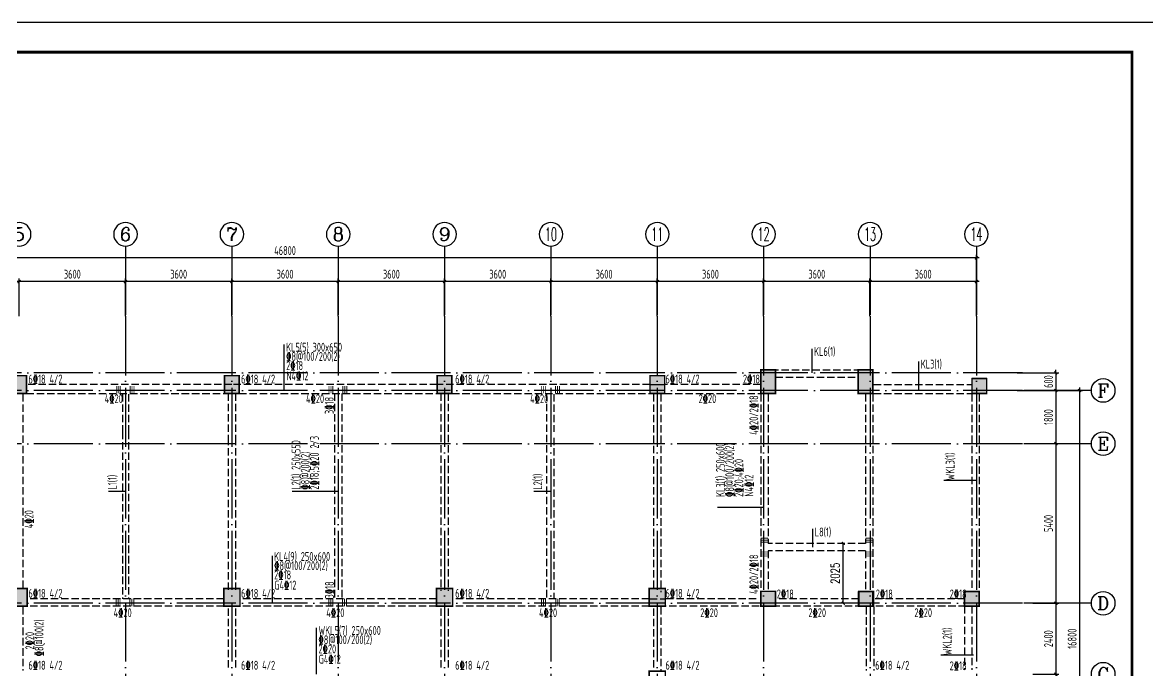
# Model space of a CAD drawing. Extents: x 127019 to 780419, y 327305 to 369305.
# Drawn here: x 504264 to 542344, y 347379 to 369305 of the extents above; entities that cross this region are included whole.
import ezdxf
from ezdxf.enums import TextEntityAlignment as Align

# ---------------------------------------------------------------- set-up
doc = ezdxf.new("R2010")
doc.units = 0
doc.header["$LTSCALE"] = 1000
doc.header["$MEASUREMENT"] = 0
for name, pattern in [('CONTINOUS', [0]), ('DASH', [0.35, 0.25, -0.1]), ('DOTE', [2.42, 2, -0.2, 0.02, -0.2])]:
    doc.linetypes.add(name, pattern=pattern)
doc.layers.get('0').update_dxf_attribs({"linetype": 'CONTINUOUS'})
doc.layers.get('Defpoints').update_dxf_attribs({"linetype": 'CONTINUOUS'})
for name, color, linetype in [('2106', 2, 'CONTINUOUS'), ('AXIS_TEXT', 7, 'CONTINUOUS'), ('COLU', 7, 'CONTINUOUS'), ('COLUMN', 7, 'CONTINUOUS'), ('DIM', 3, 'CONTINUOUS'), ('DOTE', 8, 'DOTE'), ('PUB_DIM', 3, 'CONTINUOUS'), ('PUB_TITLE', 4, 'CONTINUOUS'), ('REIN', 1, 'CONTINUOUS'), ('柱涂实', 54, 'CONTINUOUS'), ('梁', 4, 'CONTINUOUS'), ('梁虚线', 4, 'DASH'), ('梁集中标注', 2, 'CONTINUOUS')]:
    doc.layers.add(name, color=color, linetype=linetype)
doc.styles.add('_TCH_DIM_T3', font='SIMPLEX', dxfattribs={"width": 0.705882, "bigfont": 'GBCBIG'})
doc.styles.add('COMPLEX', font='COMPLEX.shx')
doc.styles.add('TSSD_Dimension', font='gbxwxt.shx', dxfattribs={"width": 0.7, "bigfont": 'gbhzfs.shx'})
doc.styles.add('TSSD_Rein', font='tssdeng.shx', dxfattribs={"width": 0.6, "bigfont": 'gbhzfs.shx'})
doc.dimstyles.new('_TCH_ARCH&&100', dxfattribs={"dimtxt": 297.5, "dimasz": 100, "dimexe": 250, "dimexo": 300, "dimgap": 126.25, "dimtad": 1, "dimdec": 0, "dimzin": 0, "dimdsep": 46, "dimtxsty": '_TCH_DIM_T3', "dimblk": 'ARCHTICK', "dimcen": 0.09, "dimclrt": 7, "dimazin": 2, "dimtfac": 1, "dimtdec": 0, "dimtix": 1, "dimtmove": 2, "dimatfit": 3, "dimfxl": 0, "dimtolj": 1, "dimtzin": 0, "dimarcsym": 0})
doc.dimstyles.new('TSSD_100_100', dxfattribs={"dimtxt": 300, "dimasz": 100, "dimexe": 100, "dimexo": 250, "dimgap": 100, "dimtad": 1, "dimdec": 0, "dimzin": 0, "dimdsep": 46, "dimtxsty": 'TSSD_Dimension', "dimblk": 'ARCHTICK', "dimcen": 0, "dimdle": 100, "dimclrt": 7, "dimadec": 0, "dimazin": 0, "dimtfac": 1, "dimtdec": 0, "dimtix": 1, "dimtmove": 2, "dimatfit": 3, "dimfxl": 0, "dimtolj": 1, "dimtzin": 0, "dimarcsym": 0})

# ---------------------------------------------------------------- blocks, each defined once
blk = doc.blocks.new('_ArchTick')
at = {"color": 0, "linetype": 'ByBlock', "const_width": 0.4}
blk.add_lwpolyline([(-0.5, -0.5), (0.5, 0.5)], dxfattribs=at)
blk = doc.blocks.new('*D303')
at = {"layer": 'Defpoints', "color": 0, "transparency": 16777216}
for p in [(538209, 356854), (538209, 340054), (540043, 340054)]:
    blk.add_point(p, dxfattribs=at)
at = {"layer": 'DIM', "color": 0, "lineweight": -2, "transparency": 16777216}
for p, q in [((538459, 356854), (540143, 356854)), ((540043, 356954), (540043, 339954)), ((538459, 340054), (540143, 340054))]:
    blk.add_line(p, q, dxfattribs=at)
at = {"layer": 'DIM', "color": 0, "lineweight": -2, "transparency": 16777216, "xscale": 100, "yscale": 100, "zscale": 100}
for p, rotation in [((540043, 356854), 90), ((540043, 340054), 270)]:
    blk.add_blockref('_ArchTick', p, dxfattribs=dict(at, rotation=rotation))
at = {"layer": 'DIM', "color": 7, "transparency": 16777216, "insert": (539793, 348454), "char_height": 300, "attachment_point": 5, "rotation": 90, "style": 'TSSD_Dimension'}
blk.add_mtext('\\A1;16800', dxfattribs=at)
blk = doc.blocks.new('*D306')
at = {"layer": 'Defpoints', "color": 0, "transparency": 16777216}
for p in [(538209, 349654), (538209, 347254), (539243, 347254)]:
    blk.add_point(p, dxfattribs=at)
at = {"layer": 'DIM', "color": 0, "lineweight": -2, "transparency": 16777216}
for p, q in [((538459, 349654), (539343, 349654)), ((539243, 349754), (539243, 347154)), ((538459, 347254), (539343, 347254))]:
    blk.add_line(p, q, dxfattribs=at)
at = {"layer": 'DIM', "color": 0, "lineweight": -2, "transparency": 16777216, "xscale": 100, "yscale": 100, "zscale": 100}
for p, rotation in [((539243, 349654), 90), ((539243, 347254), 270)]:
    blk.add_blockref('_ArchTick', p, dxfattribs=dict(at, rotation=rotation))
at = {"layer": 'DIM', "color": 7, "transparency": 16777216, "insert": (538993, 348454), "char_height": 300, "attachment_point": 5, "rotation": 90, "style": 'TSSD_Dimension'}
blk.add_mtext('\\A1;2400', dxfattribs=at)
blk = doc.blocks.new('*D307')
at = {"layer": 'Defpoints', "color": 0, "transparency": 16777216}
for p in [(538209, 355054), (538209, 349654), (539243, 349654)]:
    blk.add_point(p, dxfattribs=at)
at = {"layer": 'DIM', "color": 0, "lineweight": -2, "transparency": 16777216}
for p, q in [((538459, 355054), (539343, 355054)), ((539243, 355154), (539243, 349554)), ((538459, 349654), (539343, 349654))]:
    blk.add_line(p, q, dxfattribs=at)
at = {"layer": 'DIM', "color": 0, "lineweight": -2, "transparency": 16777216, "xscale": 100, "yscale": 100, "zscale": 100}
for p, rotation in [((539243, 355054), 90), ((539243, 349654), 270)]:
    blk.add_blockref('_ArchTick', p, dxfattribs=dict(at, rotation=rotation))
at = {"layer": 'DIM', "color": 7, "transparency": 16777216, "insert": (538993, 352354), "char_height": 300, "attachment_point": 5, "rotation": 90, "style": 'TSSD_Dimension'}
blk.add_mtext('\\A1;5400', dxfattribs=at)
blk = doc.blocks.new('*D308')
at = {"layer": 'Defpoints', "color": 0, "transparency": 16777216}
for p in [(538209, 356854), (538209, 355054), (539243, 355054)]:
    blk.add_point(p, dxfattribs=at)
at = {"layer": 'DIM', "color": 0, "lineweight": -2, "transparency": 16777216}
for p, q in [((538459, 356854), (539343, 356854)), ((539243, 356954), (539243, 354954)), ((538459, 355054), (539343, 355054))]:
    blk.add_line(p, q, dxfattribs=at)
at = {"layer": 'DIM', "color": 0, "lineweight": -2, "transparency": 16777216, "xscale": 100, "yscale": 100, "zscale": 100}
for p, rotation in [((539243, 356854), 90), ((539243, 355054), 270)]:
    blk.add_blockref('_ArchTick', p, dxfattribs=dict(at, rotation=rotation))
at = {"layer": 'DIM', "color": 7, "transparency": 16777216, "insert": (538993, 355954), "char_height": 300, "attachment_point": 5, "rotation": 90, "style": 'TSSD_Dimension'}
blk.add_mtext('\\A1;1800', dxfattribs=at)
blk = doc.blocks.new('_axiso')
blk.add_circle((0, 0), 0.5)
at = {"layer": 'AXIS_TEXT', "style": 'COMPLEX', "width": 1.041667}
blk.add_attdef('A', text='', height=0.56, dxfattribs=at).set_placement((-0.25, -0.28), (0.25, -0.28), align=Align.FIT)
blk = doc.blocks.new('*D309')
at = {"layer": 'Defpoints', "color": 0, "transparency": 16777216}
for p in [(537686, 357454), (537686, 356854), (539243, 356854)]:
    blk.add_point(p, dxfattribs=at)
at = {"layer": 'DIM', "color": 0, "lineweight": -2, "transparency": 16777216}
for p, q in [((537936, 357454), (539343, 357454)), ((539243, 357454), (539243, 357554)), ((539243, 357454), (539243, 356854)), ((537936, 356854), (539343, 356854)), ((539243, 356854), (539243, 356754))]:
    blk.add_line(p, q, dxfattribs=at)
at = {"layer": 'DIM', "color": 0, "lineweight": -2, "transparency": 16777216, "xscale": 100, "yscale": 100, "zscale": 100}
for p, rotation in [((539243, 357454), 270), ((539243, 356854), 90)]:
    blk.add_blockref('_ArchTick', p, dxfattribs=dict(at, rotation=rotation))
at = {"layer": 'DIM', "color": 7, "transparency": 16777216, "insert": (538993, 357154), "char_height": 300, "attachment_point": 5, "rotation": 90, "style": 'TSSD_Dimension'}
blk.add_mtext('\\A1;600', dxfattribs=at)
blk = doc.blocks.new('A$C5E704440')
at = {"layer": '2106', "color": 8}
for points in [[(14650, 500), (14150, 500), (14650, -100), (14150, -100)], [(21850, 500), (21350, 500), (21850, -100), (21350, -100)], [(29050, 500), (28550, 500), (29050, -100), (28550, -100)], [(36250, 500), (35750, 500), (36250, -100), (35750, -100)], [(40000, 700), (39500, 700), (40000, -100), (39500, -100)], [(43300, 700), (42800, 700), (43300, -100), (42800, -100)], [(47150, 400), (46650, 400), (47150, -100), (46650, -100)], [(14675, -6700), (14125, -6700), (14675, -7300), (14125, -7300)], [(21875, -6700), (21325, -6700), (21875, -7300), (21325, -7300)], [(29075, -6700), (28525, -6700), (29075, -7300), (28525, -7300)], [(36275, -6700), (35725, -6700), (36275, -7300), (35725, -7300)], [(40000, -6800), (39500, -6800), (40000, -7300), (39500, -7300)], [(43300, -6800), (42800, -6800), (43300, -7300), (42800, -7300)], [(46900, -6800), (46400, -6800), (46900, -7300), (46400, -7300)]]:
    blk.add_solid(points, dxfattribs=at)
at = {"layer": 'COLUMN'}
for points in [[(14150, -100), (14650, -100), (14650, 500), (14150, 500)], [(21350, -100), (21850, -100), (21850, 500), (21350, 500)], [(28550, -100), (29050, -100), (29050, 500), (28550, 500)], [(35750, -100), (36250, -100), (36250, 500), (35750, 500)], [(39500, -100), (40000, -100), (40000, 700), (39500, 700)], [(42800, -100), (43300, -100), (43300, 699), (42800, 699)], [(46650, -100), (47150, -100), (47150, 400), (46650, 400)], [(14675, -6700), (14125, -6700), (14125, -7300), (14675, -7300)], [(21325, -7300), (21875, -7300), (21875, -6700), (21325, -6700)], [(28525, -7300), (29075, -7300), (29075, -6700), (28525, -6700)], [(35725, -7300), (36275, -7300), (36275, -6700), (35725, -6700)], [(40000, -6800), (39500, -6800), (39500, -7300), (40000, -7300)], [(43300, -6800), (42800, -6800), (42800, -7300), (43300, -7300)], [(46400, -7300), (46900, -7300), (46900, -6800), (46400, -6800)]]:
    blk.add_lwpolyline(points, close=True, dxfattribs=at)
blk = doc.blocks.new('*D409')
at = {"layer": 'Defpoints', "color": 0, "transparency": 16777216}
for p in [(532951, 360539), (532951, 359114), (536551, 359114)]:
    blk.add_point(p, dxfattribs=at)
at = {"layer": 'DIM', "color": 0, "lineweight": -2, "transparency": 16777216}
for p, q in [((532951, 359364), (532951, 360639)), ((536551, 359364), (536551, 360639)), ((536651, 360539), (532851, 360539))]:
    blk.add_line(p, q, dxfattribs=at)
at = {"layer": 'DIM', "color": 0, "lineweight": -2, "transparency": 16777216, "xscale": 100, "yscale": 100, "zscale": 100, "rotation": 180}
blk.add_blockref('_ArchTick', (532951, 360539), dxfattribs=at)
at = {"layer": 'DIM', "color": 0, "lineweight": -2, "transparency": 16777216, "xscale": 100, "yscale": 100, "zscale": 100}
blk.add_blockref('_ArchTick', (536551, 360539), dxfattribs=at)
at = {"layer": 'DIM', "color": 7, "transparency": 16777216, "insert": (534751, 360789), "char_height": 300, "attachment_point": 5, "style": 'TSSD_Dimension'}
blk.add_mtext('\\A1;3600', dxfattribs=at)
blk = doc.blocks.new('*D411')
at = {"layer": 'Defpoints', "color": 0, "transparency": 16777216}
for p in [(514951, 360539), (514951, 359114), (518551, 359114)]:
    blk.add_point(p, dxfattribs=at)
at = {"layer": 'DIM', "color": 0, "lineweight": -2, "transparency": 16777216}
for p, q in [((514951, 359364), (514951, 360639)), ((518551, 359364), (518551, 360639)), ((518651, 360539), (514851, 360539))]:
    blk.add_line(p, q, dxfattribs=at)
at = {"layer": 'DIM', "color": 0, "lineweight": -2, "transparency": 16777216, "xscale": 100, "yscale": 100, "zscale": 100, "rotation": 180}
blk.add_blockref('_ArchTick', (514951, 360539), dxfattribs=at)
at = {"layer": 'DIM', "color": 0, "lineweight": -2, "transparency": 16777216, "xscale": 100, "yscale": 100, "zscale": 100}
blk.add_blockref('_ArchTick', (518551, 360539), dxfattribs=at)
at = {"layer": 'DIM', "color": 7, "transparency": 16777216, "insert": (516751, 360789), "char_height": 300, "attachment_point": 5, "style": 'TSSD_Dimension'}
blk.add_mtext('\\A1;3600', dxfattribs=at)
blk = doc.blocks.new('*D412')
at = {"layer": 'Defpoints', "color": 0, "transparency": 16777216}
for p in [(529351, 360539), (529351, 359114), (532951, 359114)]:
    blk.add_point(p, dxfattribs=at)
at = {"layer": 'DIM', "color": 0, "lineweight": -2, "transparency": 16777216}
for p, q in [((529351, 359364), (529351, 360639)), ((532951, 359364), (532951, 360639)), ((533051, 360539), (529251, 360539))]:
    blk.add_line(p, q, dxfattribs=at)
at = {"layer": 'DIM', "color": 0, "lineweight": -2, "transparency": 16777216, "xscale": 100, "yscale": 100, "zscale": 100, "rotation": 180}
blk.add_blockref('_ArchTick', (529351, 360539), dxfattribs=at)
at = {"layer": 'DIM', "color": 0, "lineweight": -2, "transparency": 16777216, "xscale": 100, "yscale": 100, "zscale": 100}
blk.add_blockref('_ArchTick', (532951, 360539), dxfattribs=at)
at = {"layer": 'DIM', "color": 7, "transparency": 16777216, "insert": (531151, 360789), "char_height": 300, "attachment_point": 5, "style": 'TSSD_Dimension'}
blk.add_mtext('\\A1;3600', dxfattribs=at)
blk = doc.blocks.new('*D413')
at = {"layer": 'Defpoints', "color": 0, "transparency": 16777216}
for p in [(525751, 360539), (525751, 359114), (529351, 359114)]:
    blk.add_point(p, dxfattribs=at)
at = {"layer": 'DIM', "color": 0, "lineweight": -2, "transparency": 16777216}
for p, q in [((525751, 359364), (525751, 360639)), ((529351, 359364), (529351, 360639)), ((529451, 360539), (525651, 360539))]:
    blk.add_line(p, q, dxfattribs=at)
at = {"layer": 'DIM', "color": 0, "lineweight": -2, "transparency": 16777216, "xscale": 100, "yscale": 100, "zscale": 100, "rotation": 180}
blk.add_blockref('_ArchTick', (525751, 360539), dxfattribs=at)
at = {"layer": 'DIM', "color": 0, "lineweight": -2, "transparency": 16777216, "xscale": 100, "yscale": 100, "zscale": 100}
blk.add_blockref('_ArchTick', (529351, 360539), dxfattribs=at)
at = {"layer": 'DIM', "color": 7, "transparency": 16777216, "insert": (527551, 360789), "char_height": 300, "attachment_point": 5, "style": 'TSSD_Dimension'}
blk.add_mtext('\\A1;3600', dxfattribs=at)
blk = doc.blocks.new('*D414')
at = {"layer": 'Defpoints', "color": 0, "transparency": 16777216}
for p in [(522151, 360539), (522151, 359114), (525751, 359114)]:
    blk.add_point(p, dxfattribs=at)
at = {"layer": 'DIM', "color": 0, "lineweight": -2, "transparency": 16777216}
for p, q in [((522151, 359364), (522151, 360639)), ((525751, 359364), (525751, 360639)), ((525851, 360539), (522051, 360539))]:
    blk.add_line(p, q, dxfattribs=at)
at = {"layer": 'DIM', "color": 0, "lineweight": -2, "transparency": 16777216, "xscale": 100, "yscale": 100, "zscale": 100, "rotation": 180}
blk.add_blockref('_ArchTick', (522151, 360539), dxfattribs=at)
at = {"layer": 'DIM', "color": 0, "lineweight": -2, "transparency": 16777216, "xscale": 100, "yscale": 100, "zscale": 100}
blk.add_blockref('_ArchTick', (525751, 360539), dxfattribs=at)
at = {"layer": 'DIM', "color": 7, "transparency": 16777216, "insert": (523951, 360789), "char_height": 300, "attachment_point": 5, "style": 'TSSD_Dimension'}
blk.add_mtext('\\A1;3600', dxfattribs=at)
blk = doc.blocks.new('*D415')
at = {"layer": 'Defpoints', "color": 0, "transparency": 16777216}
for p in [(507751, 360539), (507751, 359114), (511351, 359114)]:
    blk.add_point(p, dxfattribs=at)
at = {"layer": 'DIM', "color": 0, "lineweight": -2, "transparency": 16777216}
for p, q in [((507751, 359364), (507751, 360639)), ((511351, 359364), (511351, 360639)), ((511451, 360539), (507651, 360539))]:
    blk.add_line(p, q, dxfattribs=at)
at = {"layer": 'DIM', "color": 0, "lineweight": -2, "transparency": 16777216, "xscale": 100, "yscale": 100, "zscale": 100, "rotation": 180}
blk.add_blockref('_ArchTick', (507751, 360539), dxfattribs=at)
at = {"layer": 'DIM', "color": 0, "lineweight": -2, "transparency": 16777216, "xscale": 100, "yscale": 100, "zscale": 100}
blk.add_blockref('_ArchTick', (511351, 360539), dxfattribs=at)
at = {"layer": 'DIM', "color": 7, "transparency": 16777216, "insert": (509551, 360789), "char_height": 300, "attachment_point": 5, "style": 'TSSD_Dimension'}
blk.add_mtext('\\A1;3600', dxfattribs=at)
blk = doc.blocks.new('*D419')
at = {"layer": 'Defpoints', "color": 0, "transparency": 16777216}
for p in [(489751, 361339), (489751, 359114), (536551, 359114)]:
    blk.add_point(p, dxfattribs=at)
at = {"layer": 'DIM', "color": 0, "lineweight": -2, "transparency": 16777216}
for p, q in [((489751, 359364), (489751, 361439)), ((536551, 359364), (536551, 361439)), ((536651, 361339), (489651, 361339))]:
    blk.add_line(p, q, dxfattribs=at)
at = {"layer": 'DIM', "color": 0, "lineweight": -2, "transparency": 16777216, "xscale": 100, "yscale": 100, "zscale": 100}
for p, rotation in [((489751, 361339), 179.9999999999991), ((536551, 361339), 359.9999999999991)]:
    blk.add_blockref('_ArchTick', p, dxfattribs=dict(at, rotation=rotation))
at = {"layer": 'DIM', "color": 7, "transparency": 16777216, "insert": (513151, 361589), "char_height": 300, "attachment_point": 5, "style": 'TSSD_Dimension'}
blk.add_mtext('\\A1;46800', dxfattribs=at)
blk = doc.blocks.new('*D401')
at = {"layer": 'Defpoints', "color": 0, "transparency": 16777216}
for p in [(504151, 360539), (504151, 359114), (507751, 359114)]:
    blk.add_point(p, dxfattribs=at)
at = {"layer": 'DIM', "color": 0, "lineweight": -2, "transparency": 16777216}
for p, q in [((504151, 359364), (504151, 360639)), ((507751, 359364), (507751, 360639)), ((507851, 360539), (504051, 360539))]:
    blk.add_line(p, q, dxfattribs=at)
at = {"layer": 'DIM', "color": 0, "lineweight": -2, "transparency": 16777216, "xscale": 100, "yscale": 100, "zscale": 100, "rotation": 180}
blk.add_blockref('_ArchTick', (504151, 360539), dxfattribs=at)
at = {"layer": 'DIM', "color": 0, "lineweight": -2, "transparency": 16777216, "xscale": 100, "yscale": 100, "zscale": 100}
blk.add_blockref('_ArchTick', (507751, 360539), dxfattribs=at)
at = {"layer": 'DIM', "color": 7, "transparency": 16777216, "insert": (505951, 360789), "char_height": 300, "attachment_point": 5, "style": 'TSSD_Dimension'}
blk.add_mtext('\\A1;3600', dxfattribs=at)
blk = doc.blocks.new('*D402')
at = {"layer": 'Defpoints', "color": 0, "transparency": 16777216}
for p in [(511351, 360539), (511351, 359114), (514951, 359114)]:
    blk.add_point(p, dxfattribs=at)
at = {"layer": 'DIM', "color": 0, "lineweight": -2, "transparency": 16777216}
for p, q in [((511351, 359364), (511351, 360639)), ((514951, 359364), (514951, 360639)), ((515051, 360539), (511251, 360539))]:
    blk.add_line(p, q, dxfattribs=at)
at = {"layer": 'DIM', "color": 0, "lineweight": -2, "transparency": 16777216, "xscale": 100, "yscale": 100, "zscale": 100, "rotation": 180}
blk.add_blockref('_ArchTick', (511351, 360539), dxfattribs=at)
at = {"layer": 'DIM', "color": 0, "lineweight": -2, "transparency": 16777216, "xscale": 100, "yscale": 100, "zscale": 100}
blk.add_blockref('_ArchTick', (514951, 360539), dxfattribs=at)
at = {"layer": 'DIM', "color": 7, "transparency": 16777216, "insert": (513151, 360789), "char_height": 300, "attachment_point": 5, "style": 'TSSD_Dimension'}
blk.add_mtext('\\A1;3600', dxfattribs=at)
blk = doc.blocks.new('*D403')
at = {"layer": 'Defpoints', "color": 0, "transparency": 16777216}
for p in [(518551, 360539), (518551, 359114), (522151, 359114)]:
    blk.add_point(p, dxfattribs=at)
at = {"layer": 'DIM', "color": 0, "lineweight": -2, "transparency": 16777216}
for p, q in [((518551, 359364), (518551, 360639)), ((522151, 359364), (522151, 360639)), ((522251, 360539), (518451, 360539))]:
    blk.add_line(p, q, dxfattribs=at)
at = {"layer": 'DIM', "color": 0, "lineweight": -2, "transparency": 16777216, "xscale": 100, "yscale": 100, "zscale": 100, "rotation": 180}
blk.add_blockref('_ArchTick', (518551, 360539), dxfattribs=at)
at = {"layer": 'DIM', "color": 0, "lineweight": -2, "transparency": 16777216, "xscale": 100, "yscale": 100, "zscale": 100}
blk.add_blockref('_ArchTick', (522151, 360539), dxfattribs=at)
at = {"layer": 'DIM', "color": 7, "transparency": 16777216, "insert": (520351, 360789), "char_height": 300, "attachment_point": 5, "style": 'TSSD_Dimension'}
blk.add_mtext('\\A1;3600', dxfattribs=at)
blk = doc.blocks.new('*D626')
at = {"layer": 'Defpoints', "color": 0, "linetype": 'CONTINOUS', "transparency": 16777216}
for p in [(531994, 351679), (532046, 351679), (531994, 349654)]:
    blk.add_point(p, dxfattribs=at)
at = {"layer": 'PUB_DIM', "color": 0, "linetype": 'CONTINOUS', "lineweight": -2, "transparency": 16777216}
for p, q in [((532046, 349654), (532046, 351679)), ((532294, 351679), (532296, 351679)), ((532294, 349654), (532296, 349654))]:
    blk.add_line(p, q, dxfattribs=at)
at = {"layer": 'PUB_DIM', "color": 0, "linetype": 'CONTINOUS', "lineweight": -2, "transparency": 16777216, "xscale": 100, "yscale": 100, "zscale": 100}
for p, rotation in [((532046, 351679), 90), ((532046, 349654), 270)]:
    blk.add_blockref('_ArchTick', p, dxfattribs=dict(at, rotation=rotation))
at = {"layer": 'PUB_DIM', "color": 7, "linetype": 'CONTINOUS', "transparency": 16777216, "insert": (531771, 350666), "char_height": 297.5, "attachment_point": 5, "rotation": 90, "style": '_TCH_DIM_T3'}
blk.add_mtext('\\A1;2025', dxfattribs=at)

msp = doc.modelspace()

# ---------------------------------------------------------------- linework, layer by layer
at = {"layer": 'COLU'}
for p, q in [((529751.2, 357553.6), (529751.2, 356753.6)), ((533051.2, 357553.6), (533051.2, 356753.6))]:
    msp.add_line(p, q, dxfattribs=at)
at = {"layer": 'COLU', "const_width": 50}
for points in [[(529251.2, 357553.6), (529751.2, 357553.6), (529751.2, 356753.6), (529251.2, 356753.6)], [(532551.2, 357553.6), (533051.2, 357553.6), (533051.2, 356753.6), (532551.2, 356753.6)], [(503901.2, 357353.6), (504401.2, 357353.6), (504401.2, 356753.6), (503901.2, 356753.6)], [(511102.2, 357353.6), (511602.2, 357353.6), (511602.2, 356753.6), (511102.2, 356753.6)], [(518302.2, 357353.6), (518802.2, 357353.6), (518802.2, 356753.6), (518302.2, 356753.6)], [(525501.2, 357353.6), (526001.2, 357353.6), (526001.2, 356753.6), (525501.2, 356753.6)], [(536400.8, 357253.6), (536900.8, 357253.6), (536900.8, 356753.6), (536400.8, 356753.6)], [(536400.8, 357253.6), (536900.8, 357253.6), (536900.8, 356753.6), (536400.8, 356753.6)], [(503876.2, 350153.6), (504426.2, 350153.6), (504426.2, 349553.6), (503876.2, 349553.6)], [(511076.2, 350153.6), (511626.2, 350153.6), (511626.2, 349553.6), (511076.2, 349553.6)], [(518276.2, 350153.6), (518826.2, 350153.6), (518826.2, 349553.6), (518276.2, 349553.6)], [(525476.2, 350153.6), (526026.2, 350153.6), (526026.2, 349553.6), (525476.2, 349553.6)], [(529251.2, 350054.5), (529751.2, 350054.5), (529751.2, 349554.5), (529251.2, 349554.5)], [(529251.2, 350054.5), (529751.2, 350054.5), (529751.2, 349554.5), (529251.2, 349554.5)], [(532576.2, 350053.6), (533076.2, 350053.6), (533076.2, 349553.6), (532576.2, 349553.6)], [(532576.2, 350053.6), (533076.2, 350053.6), (533076.2, 349553.6), (532576.2, 349553.6)], [(536151.2, 350053.6), (536651.2, 350053.6), (536651.2, 349553.6), (536151.2, 349553.6)], [(536151.2, 350053.6), (536651.2, 350053.6), (536651.2, 349553.6), (536151.2, 349553.6)], [(525476.2, 347354.1), (526026.2, 347354.1), (526026.2, 346754.1), (525476.2, 346754.1)]]:
    msp.add_lwpolyline(points, close=True, dxfattribs=at)
at = {"layer": 'DIM'}
for p, q in [((507751.2, 361739.1), (507751.2, 359414.1)), ((511351.2, 361739.1), (511351.2, 359414.1)), ((514951.2, 361739.1), (514951.2, 359414.1)), ((518551.2, 361739.1), (518551.2, 359414.1)), ((522151.2, 361739.1), (522151.2, 359414.1)), ((525751.2, 361739.1), (525751.2, 359414.1)), ((529351.2, 361739.1), (529351.2, 359414.1)), ((529351.2, 361739.1), (529351.2, 359414.1)), ((532951.2, 361739.1), (532951.2, 359414.1)), ((536551.2, 361739.1), (536551.2, 359414.1)), ((540443.4, 356853.6), (538158.5, 356853.6)), ((540443.4, 355053.6), (538158.5, 355053.6)), ((540443.4, 349653.6), (538158.5, 349653.6))]:
    msp.add_line(p, q, dxfattribs=at)
at = {"layer": 'DOTE'}
for p, q in [((507751.2, 359364.1), (507751.2, 337543.7)), ((511351.2, 359364.1), (511351.2, 337543.7)), ((514951.2, 359364.1), (514951.2, 337543.7)), ((518551.2, 359364.1), (518551.2, 337543.7)), ((522151.2, 359364.1), (522151.2, 337543.7)), ((525751.2, 359364.1), (525751.2, 338120.8)), ((529351.2, 359364.1), (529351.2, 337543.7)), ((529351.2, 359364.1), (529351.2, 349653.9)), ((532951.2, 359364.1), (532951.2, 337543.7)), ((536551.2, 359364.1), (536551.2, 337543.7)), ((538108.5, 357453.6), (488504.9, 357453.6)), ((538108.5, 357453.6), (529251.2, 357453.6)), ((538108.5, 356853.6), (488504.9, 356853.6)), ((538108.5, 355053.6), (488504.9, 355053.6)), ((538108.5, 349653.6), (488504.9, 349653.6)), ((538108.5, 349653.6), (529351.2, 349653.6))]:
    msp.add_line(p, q, dxfattribs=at)
at = {"layer": 'PUB_TITLE'}
msp.add_lwpolyline([(483419.2, 327305.3), (542819.2, 327305.3), (542819.2, 369305.3), (483419.2, 369305.3)], close=True, dxfattribs=at)
at = {"layer": 'PUB_TITLE', "const_width": 100}
msp.add_lwpolyline([(484419.2, 328305.3), (541819.2, 328305.3), (541819.2, 368305.3), (484419.2, 368305.3)], close=True, dxfattribs=at)
at = {"layer": 'REIN', "const_width": 30}
for points in [[(507438.7, 356753.6), (507438.7, 357003.6)], [(507438.7, 356753), (507438.7, 356978)], [(507505.4, 356753.6), (507505.4, 357003.6)], [(507505.4, 356753), (507505.4, 356978)], [(507572, 356753.6), (507572, 357003.6)], [(507572, 356753), (507572, 356978)], [(507905.4, 356753.6), (507905.4, 357003.6)], [(507905.4, 356753), (507905.4, 356978)], [(507972, 356753.6), (507972, 357003.6)], [(507972, 356753), (507972, 356978)], [(508038.7, 356753.6), (508038.7, 357003.6)], [(508038.7, 356753), (508038.7, 356978)], [(514638.7, 356753.6), (514638.7, 357003.6)], [(514638.7, 356753), (514638.7, 356978)], [(514705.4, 356753.6), (514705.4, 357003.6)], [(514705.4, 356753), (514705.4, 356978)], [(514772, 356753.6), (514772, 357003.6)], [(514772, 356753), (514772, 356978)], [(515105.4, 356753.6), (515105.4, 357003.6)], [(515105.4, 356753), (515105.4, 356978)], [(515172, 356753.6), (515172, 357003.6)], [(515172, 356753), (515172, 356978)], [(515238.7, 356753.6), (515238.7, 357003.6)], [(515238.7, 356753), (515238.7, 356978)], [(521838.7, 356753.6), (521838.7, 357003.6)], [(521838.7, 356753), (521838.7, 356978)], [(521905.4, 356753.6), (521905.4, 357003.6)], [(521905.4, 356753), (521905.4, 356978)], [(521972, 356753.6), (521972, 357003.6)], [(521972, 356753), (521972, 356978)], [(522305.4, 356753.6), (522305.4, 357003.6)], [(522305.4, 356753), (522305.4, 356978)], [(522372, 356753.6), (522372, 357003.6)], [(522372, 356753), (522372, 356978)], [(522438.7, 356753.6), (522438.7, 357003.6)], [(522438.7, 356753), (522438.7, 356978)], [(529250.9, 351853.6), (529500.1, 351853.6)], [(532802, 351853.6), (533051.2, 351853.6)], [(529250.9, 351786.9), (529500.1, 351786.9)], [(529250.9, 351720.3), (529500.1, 351720.3)], [(532802, 351786.9), (533051.2, 351786.9)], [(532802, 351720.3), (533051.2, 351720.3)], [(529250.9, 351386.9), (529500.1, 351386.9)], [(529250.9, 351320.3), (529500.1, 351320.3)], [(529250.9, 351253.6), (529500.1, 351253.6)], [(532802, 351386.9), (533051.2, 351386.9)], [(532802, 351320.3), (533051.2, 351320.3)], [(532802, 351253.6), (533051.2, 351253.6)], [(507431.8, 349554.3), (507431.8, 349804.3)], [(507431.8, 349553.6), (507431.8, 349778.6)], [(507498.5, 349554.3), (507498.5, 349804.3)], [(507498.5, 349553.6), (507498.5, 349778.6)], [(507565.2, 349554.3), (507565.2, 349804.3)], [(507565.2, 349553.6), (507565.2, 349778.6)], [(507898.5, 349554.3), (507898.5, 349804.3)], [(507898.5, 349553.6), (507898.5, 349778.6)], [(507965.2, 349554.3), (507965.2, 349804.3)], [(507965.2, 349553.6), (507965.2, 349778.6)], [(508031.8, 349554.3), (508031.8, 349804.3)], [(508031.8, 349553.6), (508031.8, 349778.6)], [(514631.8, 349554.3), (514631.8, 349804.3)], [(514631.8, 349553.6), (514631.8, 349778.6)], [(514698.5, 349554.3), (514698.5, 349804.3)], [(514698.5, 349553.6), (514698.5, 349778.6)], [(514765.2, 349554.3), (514765.2, 349804.3)], [(514765.2, 349553.6), (514765.2, 349778.6)], [(515098.5, 349554.3), (515098.5, 349804.3)], [(515098.5, 349553.6), (515098.5, 349778.6)], [(515165.2, 349554.3), (515165.2, 349804.3)], [(515165.2, 349553.6), (515165.2, 349778.6)], [(515231.8, 349554.3), (515231.8, 349804.3)], [(515231.8, 349553.6), (515231.8, 349778.6)], [(521831.8, 349554.3), (521831.8, 349804.3)], [(521831.8, 349553.6), (521831.8, 349778.6)], [(521898.5, 349554.3), (521898.5, 349804.3)], [(521898.5, 349553.6), (521898.5, 349778.6)], [(521965.2, 349554.3), (521965.2, 349804.3)], [(521965.2, 349553.6), (521965.2, 349778.6)], [(522298.5, 349554.3), (522298.5, 349804.3)], [(522298.5, 349553.6), (522298.5, 349778.6)], [(522365.2, 349554.3), (522365.2, 349804.3)], [(522365.2, 349553.6), (522365.2, 349778.6)], [(522431.8, 349554.3), (522431.8, 349804.3)], [(522431.8, 349553.6), (522431.8, 349778.6)]]:
    msp.add_lwpolyline(points, dxfattribs=at)
at = {"layer": '梁'}
msp.add_line((525501.2, 357053.6), (526001.2, 357053.6), dxfattribs=at)
at = {"layer": '梁虚线'}
for p, q in [((529605.2, 357553.6), (532705.2, 357553.6)), ((529747.2, 357303.6), (532574.9, 357303.6)), ((511351.2, 357053.6), (504400.9, 357053.6)), ((518301.2, 357053.6), (511351.2, 357053.6)), ((525501.2, 357053.6), (518301.2, 357053.6)), ((529247.2, 357053.6), (526001.2, 357053.6)), ((533074.9, 357053.6), (536426.2, 357053.6)), ((504276.2, 356728.6), (504276.2, 350153.6)), ((504400.9, 356753.6), (511100.9, 356753.6)), ((507651.2, 356728.6), (507651.2, 355453.6)), ((507851.2, 356728.6), (507851.2, 355453.6)), ((511226.2, 356753.6), (511226.2, 355253.6)), ((511476.2, 356753.6), (511476.2, 355253.6)), ((511600.9, 356753.6), (518301.2, 356753.6)), ((514826.2, 356753.6), (514826.2, 349803.6)), ((515076.2, 356753.6), (515076.2, 349803.6)), ((518426.2, 356753.6), (518426.2, 350078.6)), ((518676.2, 356753.6), (518676.2, 350078.6)), ((518801.2, 356753.6), (525501.2, 356753.6)), ((522001.2, 356753.6), (522001.2, 349803.6)), ((522251.2, 356728.6), (522251.2, 355453.6)), ((526001.2, 356753.6), (525501.2, 356753.6)), ((525626.2, 356728.6), (525626.2, 350078.6)), ((525876.2, 356728.6), (525876.2, 350027.3)), ((525876.2, 356728.6), (525876.2, 350078.6)), ((526001.2, 356753.6), (529247.2, 356753.6)), ((529251.2, 356728.6), (529251.2, 350028.6)), ((529501.2, 356728.6), (529501.2, 351678.6)), ((532801.2, 356728.6), (532801.2, 351678.6)), ((533051.2, 356728.6), (533051.2, 350028.6)), ((533074.9, 356753.6), (536426.2, 356753.6)), ((536400.8, 356728.6), (536400.8, 350028.6)), ((536650.8, 356728.6), (536650.8, 350053.6)), ((507651.2, 355453.6), (507651.2, 349803.6)), ((507851.2, 355453.6), (507851.2, 349803.6)), ((511226.2, 355253.6), (511226.2, 350078.6)), ((511476.2, 355253.6), (511476.2, 350078.6)), ((522251.2, 355253.6), (522251.2, 349803.6)), ((532801.2, 351678.6), (529501.2, 351678.6)), ((532801.2, 351428.6), (529501.2, 351428.6)), ((529501.2, 351428.6), (529501.2, 350054.5)), ((532801.2, 351428.6), (532801.2, 350053.6)), ((511076.2, 349803.6), (504419.2, 349803.6)), ((518276.2, 349803.6), (511626.2, 349803.6)), ((525476.2, 349803.6), (518826.2, 349803.6)), ((525501.2, 349803.6), (526026.2, 349803.6)), ((529101.2, 349803.6), (526001.2, 349803.6)), ((532576.2, 349803.6), (529751.2, 349803.6)), ((536176.2, 349803.6), (533090.3, 349803.6)), ((504276.2, 349528.6), (504276.2, 347378.6)), ((511076.2, 349553.6), (504419.2, 349553.6)), ((511226.2, 349478.6), (511226.2, 347428.6)), ((511476.2, 349478.6), (511476.2, 347428.6)), ((518276.2, 349553.6), (511626.2, 349553.6)), ((518426.2, 349478.6), (518426.2, 347428.6)), ((518676.2, 349478.6), (518676.2, 347428.6)), ((525476.2, 349553.6), (518826.2, 349553.6)), ((525626.2, 349478.6), (525626.2, 347428.6)), ((525876.2, 349527.3), (525876.2, 347378.6)), ((536551.2, 349553.6), (526026.2, 349553.6)), ((532826.2, 349528.6), (532826.2, 347378.6)), ((533076.2, 349528.6), (533076.2, 347378.6)), ((536151.2, 349553.6), (536151.2, 347403.6)), ((536401.2, 349553.6), (536401.2, 347403.6))]:
    msp.add_line(p, q, dxfattribs=at)
at = {"layer": '梁集中标注'}
for p, q in [((513126.2, 356853.6), (513126.2, 358409.9)), ((530996.7, 357453.6), (530996.7, 358264.9)), ((534609.6, 356853.6), (534609.6, 357837.7)), ((536550.3, 353811.6), (535446.1, 353811.6)), ((507750.3, 353435.9), (507175.2, 353435.9)), ((514950.3, 353435.9), (513394, 353435.9)), ((522150.3, 353435.9), (521575.2, 353435.9)), ((529350.3, 352889.7), (527794, 352889.7)), ((531020.4, 351553.6), (531020.4, 352166.7)), ((512720.7, 349653.6), (512720.7, 351263.5)), ((514221, 347253.6), (514221, 348824.8)), ((536451.2, 347893.4), (535347.1, 347893.4))]:
    msp.add_line(p, q, dxfattribs=at)

# ---------------------------------------------------------------- block references
at = {"layer": 'DIM'}
ref = msp.add_blockref('_axiso', (504151.2, 362139.1), dxfattribs=dict(at, xscale=-800, yscale=800, zscale=800, rotation=180))
ref.add_attrib('A', '5', dxfattribs={"layer": 'AXIS_TEXT', "height": 448, "style": 'COMPLEX', "width": 1.339286}).set_placement((503951.2, 361915.1), (504351.2, 361915.1), align=Align.FIT)
ref = msp.add_blockref('_axiso', (507751.2, 362139.1), dxfattribs=dict(at, xscale=-800, yscale=800, zscale=800, rotation=180))
ref.add_attrib('A', '6', dxfattribs={"layer": 'AXIS_TEXT', "height": 448, "style": 'COMPLEX', "width": 1.339286}).set_placement((507551.2, 361915.1), (507951.2, 361915.1), align=Align.FIT)
ref = msp.add_blockref('_axiso', (511351.2, 362139.1), dxfattribs=dict(at, xscale=-800, yscale=800, zscale=800, rotation=180))
ref.add_attrib('A', '7', dxfattribs={"layer": 'AXIS_TEXT', "height": 448, "style": 'COMPLEX', "width": 1.339286}).set_placement((511151.2, 361915.1), (511551.2, 361915.1), align=Align.FIT)
ref = msp.add_blockref('_axiso', (514951.2, 362139.1), dxfattribs=dict(at, xscale=-800, yscale=800, zscale=800, rotation=180))
ref.add_attrib('A', '8', dxfattribs={"layer": 'AXIS_TEXT', "height": 448, "style": 'COMPLEX', "width": 1.339286}).set_placement((514751.2, 361915.1), (515151.2, 361915.1), align=Align.FIT)
ref = msp.add_blockref('_axiso', (518551.2, 362139.1), dxfattribs=dict(at, xscale=-800, yscale=800, zscale=800, rotation=180))
ref.add_attrib('A', '9', dxfattribs={"layer": 'AXIS_TEXT', "height": 448, "style": 'COMPLEX', "width": 1.339286}).set_placement((518351.2, 361915.1), (518751.2, 361915.1), align=Align.FIT)
ref = msp.add_blockref('_axiso', (522151.2, 362139.1), dxfattribs=dict(at, xscale=-800, yscale=800, zscale=800, rotation=180))
ref.add_attrib('A', '10', dxfattribs={"layer": 'AXIS_TEXT', "height": 448, "style": 'COMPLEX', "width": 0.646552}).set_placement((521951.2, 361915.1), (522351.2, 361915.1), align=Align.FIT)
ref = msp.add_blockref('_axiso', (525751.2, 362139.1), dxfattribs=dict(at, xscale=-800, yscale=800, zscale=800, rotation=180))
ref.add_attrib('A', '11', dxfattribs={"layer": 'AXIS_TEXT', "height": 448, "style": 'COMPLEX', "width": 0.78125}).set_placement((525551.2, 361915.1), (525951.2, 361915.1), align=Align.FIT)
ref = msp.add_blockref('_axiso', (529351.2, 362139.1), dxfattribs=dict(at, xscale=-800, yscale=800, zscale=800, rotation=180))
ref.add_attrib('A', '12', dxfattribs={"layer": 'AXIS_TEXT', "height": 448, "style": 'COMPLEX', "width": 0.646552}).set_placement((529151.2, 361915.1), (529551.2, 361915.1), align=Align.FIT)
ref = msp.add_blockref('_axiso', (532951.2, 362139.1), dxfattribs=dict(at, xscale=-800, yscale=800, zscale=800, rotation=180))
ref.add_attrib('A', '13', dxfattribs={"layer": 'AXIS_TEXT', "height": 448, "style": 'COMPLEX', "width": 0.646552}).set_placement((532751.2, 361915.1), (533151.2, 361915.1), align=Align.FIT)
ref = msp.add_blockref('_axiso', (536551.2, 362139.1), dxfattribs=dict(at, xscale=-800, yscale=800, zscale=800, rotation=180))
ref.add_attrib('A', '14', dxfattribs={"layer": 'AXIS_TEXT', "height": 448, "style": 'COMPLEX', "width": 0.604839}).set_placement((536351.2, 361915.1), (536751.2, 361915.1), align=Align.FIT)
ref = msp.add_blockref('_axiso', (540843.4, 356853.6), dxfattribs=dict(at, xscale=800, yscale=800, zscale=800))
ref.add_attrib('A', 'F', dxfattribs={"layer": 'AXIS_TEXT', "height": 448, "style": 'COMPLEX', "width": 1.171875}).set_placement((540643.4, 356629.6), (541043.4, 356629.6), align=Align.FIT)
ref = msp.add_blockref('_axiso', (540843.4, 355053.6), dxfattribs=dict(at, xscale=800, yscale=800, zscale=800))
ref.add_attrib('A', 'E', dxfattribs={"layer": 'AXIS_TEXT', "height": 448, "style": 'COMPLEX', "width": 1.171875}).set_placement((540643.4, 354829.6), (541043.4, 354829.6), align=Align.FIT)
ref = msp.add_blockref('_axiso', (540843.4, 349653.6), dxfattribs=dict(at, xscale=800, yscale=800, zscale=800))
ref.add_attrib('A', 'D', dxfattribs={"layer": 'AXIS_TEXT', "height": 448, "style": 'COMPLEX', "width": 1.102941}).set_placement((540643.4, 349429.6), (541043.4, 349429.6), align=Align.FIT)
ref = msp.add_blockref('_axiso', (540843.4, 347253.6), dxfattribs=dict(at, xscale=800, yscale=800, zscale=800))
ref.add_attrib('A', 'C', dxfattribs={"layer": 'AXIS_TEXT', "height": 448, "style": 'COMPLEX', "width": 1.25}).set_placement((540643.4, 347029.6), (541043.4, 347029.6), align=Align.FIT)
at = {"layer": '柱涂实', "color": 7, "linetype": 'CONTINOUS'}
msp.add_blockref('A$C5E704440', (489751.2, 356853.6), dxfattribs=at)

# ---------------------------------------------------------------- texts
at = {"layer": '梁集中标注', "style": 'TSSD_Rein', "width": 0.7}
for s, p in [('KL5(5) 300x650', (513187.5, 358167.4)), ('KL6(1) ', (531057.9, 358022.4)), ('%%1328@100/200(2)', (513187.5, 357854.9)), ('2%%13218', (513187.5, 357542.4)), ('KL3(1) ', (534670.8, 357595.2)), ('6%%13218 4/2', (504462.8, 357091)), ('6%%13218 4/2', (511661.7, 357091)), ('N4%%13212', (513194.2, 357198.1)), ('6%%13218 4/2', (518911.2, 357091)), ('6%%13218 4/2', (526026.6, 357091)), ('2%%13218', (528649.5, 357091)), ('4%%13220 ', (507046, 356425.1)), ('4%%13220 ', (513860.4, 356425.1)), ('4%%13220 ', (521446, 356425.1)), ('2%%13220 ', (527148, 356425.1)), ('L8(1)', (531081.7, 351914.4)), ('KL4(9) 250x600', (512782, 351087.2)), ('%%1328@100/200(2)', (512782, 350774.7)), ('2%%13218', (512782, 350462.2)), ('G4%%13212', (512788.7, 350117.9)), ('6%%13218 4/2', (504462.8, 349841)), ('6%%13218 4/2', (511661.7, 349841)), ('6%%13218 4/2', (518911.2, 349841)), ('6%%13218 4/2', (526026.6, 349841)), ('2%%13218', (529795.7, 349819.7)), ('2%%13218', (533147.4, 349819.7)), ('2%%13218', (535646.9, 349819.7)), ('4%%13220 ', (507347.4, 349183.9)), ('4%%13220 ', (514547.4, 349183.9)), ('4%%13220', (521747.4, 349183.9)), ('2%%13220', (527205, 349183.9)), ('2%%13220', (530865.7, 349183.9)), ('2%%13220', (534452.9, 349183.9)), ('WKL5(7) 250x600', (514282.3, 348582.3)), ('%%1328@100/200(2)', (514282.3, 348269.8)), ('2%%13220', (514282.3, 347957.3)), ('6%%13218 4/2', (504462.8, 347406.8)), ('6%%13218 4/2', (511661.7, 347406.8)), ('G4%%13212', (514289, 347613.1)), ('6%%13218 4/2', (518911.2, 347406.8)), ('6%%13218 4/2', (526026.6, 347406.8)), ('6%%13218 4/2', (533128.6, 347406.8)), ('2%%13218', (535646.9, 347387.4))]:
    msp.add_text(s, height=300, dxfattribs=at).set_placement(p)
for s, p in [('3%%13218', (514796.6, 356055.8)), ('4%%13220/2%%13218', (529167.8, 355353.6)), ('L2(1) 250x550', (513671.2, 353497.2)), ('2%%13218;5%%13220 2/3', (514296.2, 353497.2)), ('KL3(1) 250x600', (528036.5, 353251)), ('%%1328@100/200(2)', (528349, 353251)), ('%%1328@200(2)', (513983.7, 353497.2)), ('WKL3(1) ', (535812.6, 353809.6)), ('2%%13220;4%%13220', (528661.5, 353251)), ('L1(1)', (507452.3, 353497.2)), ('L2(1)', (521852.3, 353497.2)), ('N4%%13212', (529005.8, 353257.7)), ('4%%13220', (504632.4, 352192.5)), ('4%%13220/2%%13218', (529167.8, 349966.9)), ('3%%13218 ', (514804.7, 349814.8)), ('%%1328@100(2)', (504974.3, 347858.4)), ('2%%13220', (504661.2, 348086.2)), ('WKL2(1) ', (535713.5, 347891.4))]:
    msp.add_text(s, height=300, rotation=90, dxfattribs=at).set_placement(p)

# ---------------------------------------------------------------- dimensions: what is measured, and where the dimension line sits
at = {"layer": 'DIM'}
for p1, p2, distance, picture, middle in [((536551.2, 359114.1), (489751.2, 359114.1), -2225, '*D419', (513151.2, 361589.1)), ((536551.2, 359114.1), (532951.2, 359114.1), -1425, '*D409', (534751.2, 360789.1)), ((537685.7, 357453.6), (537685.7, 356853.6), 1557.6, '*D309', (538993.4, 357153.6)), ((538209.4, 356853.6), (538209.4, 340053.6), 1834, '*D303', (539793.4, 348453.6)), ((538209.4, 356853.6), (538209.4, 355053.6), 1034, '*D308', (538993.4, 355953.6))]:
    dim = msp.add_aligned_dim(p1=p1, p2=p2, distance=distance, dimstyle='TSSD_100_100', dxfattribs=at)
    dim.commit()
    dim.dimension.update_dxf_attribs({"geometry": picture, "text_midpoint": middle})
for base, p1, p2, picture, middle in [((504151.2, 360539.1), (507751.2, 359114.1), (504151.2, 359114.1), '*D401', (505951.2, 360789.1)), ((507751.2, 360539.1), (511351.2, 359114.1), (507751.2, 359114.1), '*D415', (509551.2, 360789.1)), ((511351.2, 360539.1), (514951.2, 359114.1), (511351.2, 359114.1), '*D402', (513151.2, 360789.1)), ((514951.2, 360539.1), (518551.2, 359114.1), (514951.2, 359114.1), '*D411', (516751.2, 360789.1)), ((518551.2, 360539.1), (522151.2, 359114.1), (518551.2, 359114.1), '*D403', (520351.2, 360789.1)), ((522151.2, 360539.1), (525751.2, 359114.1), (522151.2, 359114.1), '*D414', (523951.2, 360789.1)), ((525751.2, 360539.1), (529351.2, 359114.1), (525751.2, 359114.1), '*D413', (527551.2, 360789.1)), ((529351.2, 360539.1), (532951.2, 359114.1), (529351.2, 359114.1), '*D412', (531151.2, 360789.1))]:
    dim = msp.add_linear_dim(base=base, p1=p1, p2=p2, dimstyle='TSSD_100_100', dxfattribs=at)
    dim.commit()
    dim.dimension.update_dxf_attribs({"geometry": picture, "text_midpoint": middle})
for base, p1, p2, picture, middle in [((539243.4, 349653.6), (538209.4, 355053.6), (538209.4, 349653.6), '*D307', (538993.4, 352353.6)), ((539243.4, 347253.6), (538209.4, 349653.6), (538209.4, 347253.6), '*D306', (538993.4, 348453.6))]:
    dim = msp.add_linear_dim(base=base, p1=p1, p2=p2, angle=90, dimstyle='TSSD_100_100', dxfattribs=at)
    dim.commit()
    dim.dimension.update_dxf_attribs({"geometry": picture, "text_midpoint": middle})
at = {"layer": 'PUB_DIM', "linetype": 'CONTINOUS'}
dim = msp.add_aligned_dim(p1=(531994.4, 349653.6), p2=(531994.4, 351678.6), distance=-51.6, dimstyle='_TCH_ARCH&&100', dxfattribs=at)
dim.commit()
dim.dimension.update_dxf_attribs({"geometry": '*D626', "text_midpoint": (531771, 350666.1)})

doc.saveas('drawing.dxf')
